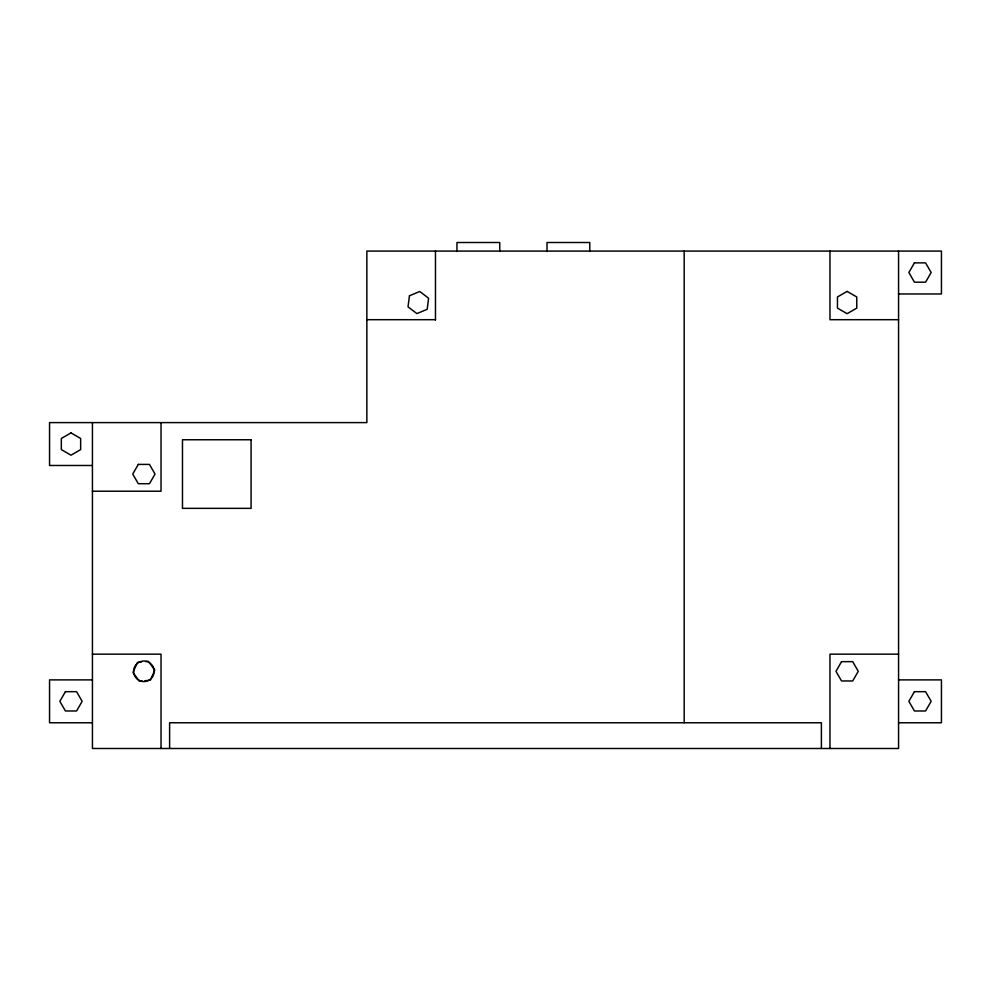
<?xml version="1.0" encoding="UTF-8"?>
<svg xmlns="http://www.w3.org/2000/svg" width="991" height="991" viewBox="0 0 991 991"><rect width="100%" height="100%" fill="white"/><g stroke="black" fill="none" stroke-linecap="round" stroke-linejoin="round"><path stroke-width="1.49" d="M141.502 662L137.415 662.446L132.98 672.48L139.446 681.337L142.171 681.052M145.603 661.567L148.328 661.27L154.794 670.139L150.359 680.173L144.897 680.755M898.564 293.968L941.45 293.968L941.45 251.082L366.856 251.082L366.856 422.6L49.55 422.6L49.55 465.485L92.436 465.485M366.856 319.697L435.47 319.697M898.564 319.697L829.962 319.697L829.962 251.082M92.436 491.214L161.037 491.214L161.037 422.6M92.436 654.159L161.037 654.159L161.037 748.49M898.564 654.159L829.962 654.159L829.962 748.49M92.436 679.888L49.55 679.888L49.55 722.761L92.436 722.761M898.564 679.888L941.45 679.888L941.45 722.761L898.564 722.761M898.564 251.082L898.564 748.49L92.436 748.49L92.436 422.6M821.39 748.49L821.39 722.761L169.61 722.761L169.61 748.49M684.174 251.082L684.174 722.761M589.781 251.454L589.781 242.51L547.007 242.51L547.007 251.454M499.749 251.454L499.749 242.51L456.95 242.51L456.95 251.454M435.47 251.082L435.47 319.994M409.456 295.776L408.032 306.838L416.889 313.602L427.183 309.303L428.608 298.241L419.738 291.478L409.456 295.776M138.306 464.407L132.732 474.057L138.306 483.719L149.455 483.719L155.03 474.057L149.455 464.407L138.306 464.407M65.418 691.668L59.844 701.318L65.418 710.981L76.567 710.981L82.142 701.318L76.567 691.668L65.418 691.668M914.433 262.875L908.858 272.525L914.433 282.175L925.582 282.175L931.156 272.525L925.582 262.875L914.433 262.875M841.545 661.654L835.97 671.303L841.545 680.966L852.694 680.966L858.268 671.303L852.694 661.654L841.545 661.654M914.433 691.668L908.858 701.318L914.433 710.981L925.582 710.981L931.156 701.318L925.582 691.668L914.433 691.668M70.993 432.894L61.331 438.468L61.331 449.617L70.993 455.191L80.643 449.617L80.643 438.468L70.993 432.894M847.119 291.391L837.457 296.966L837.457 308.114L847.119 313.689L856.769 308.114L856.769 296.966L847.119 291.391M251.082 439.756L182.48 439.756L182.48 508.358L251.082 508.358L251.082 439.756M138.74 680.222A10.294 10.294 0 0 0 154.175 671.303A10.294 10.294 0 0 0 138.74 662.397A10.294 10.294 0 0 0 138.74 680.222"/></g></svg>
